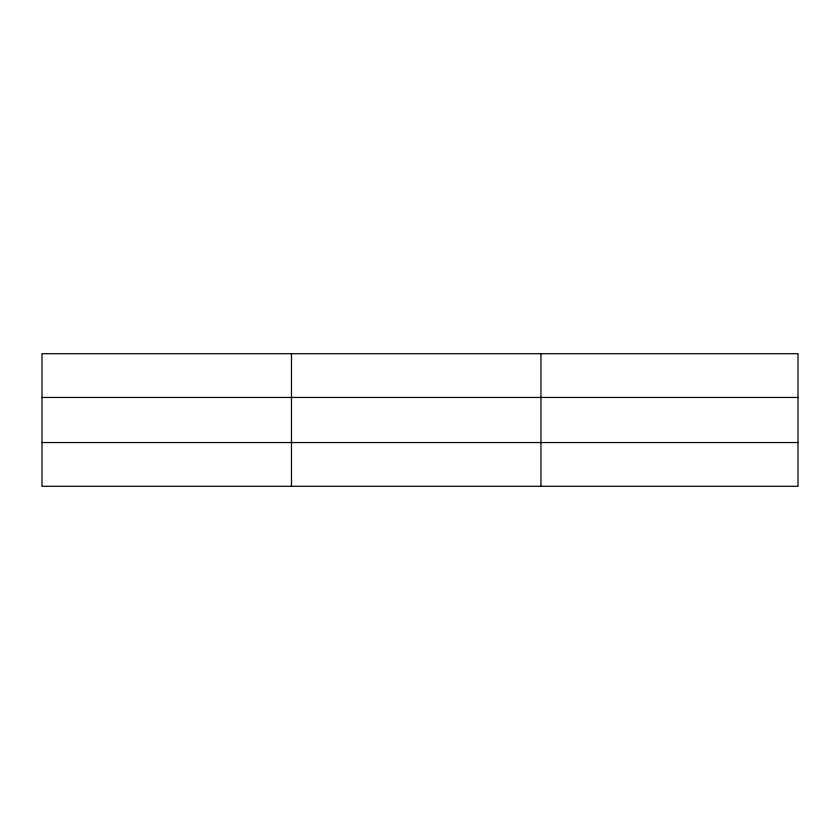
<?xml version="1.0" encoding="UTF-8"?>
<svg xmlns="http://www.w3.org/2000/svg" width="840" height="840" viewBox="0 0 840 840"><rect width="100%" height="100%" fill="white"/><g stroke="black" fill="none" stroke-linecap="round" stroke-linejoin="round"><path stroke-width="1.26" d="M291.48 486.286L291.48 353.714M540.96 486.286L540.96 353.714M798 397.457L798 353.714L42 353.714L42 486.286L798 486.286L798 397.457L42 397.457M42 442.544L798 442.544"/></g></svg>
